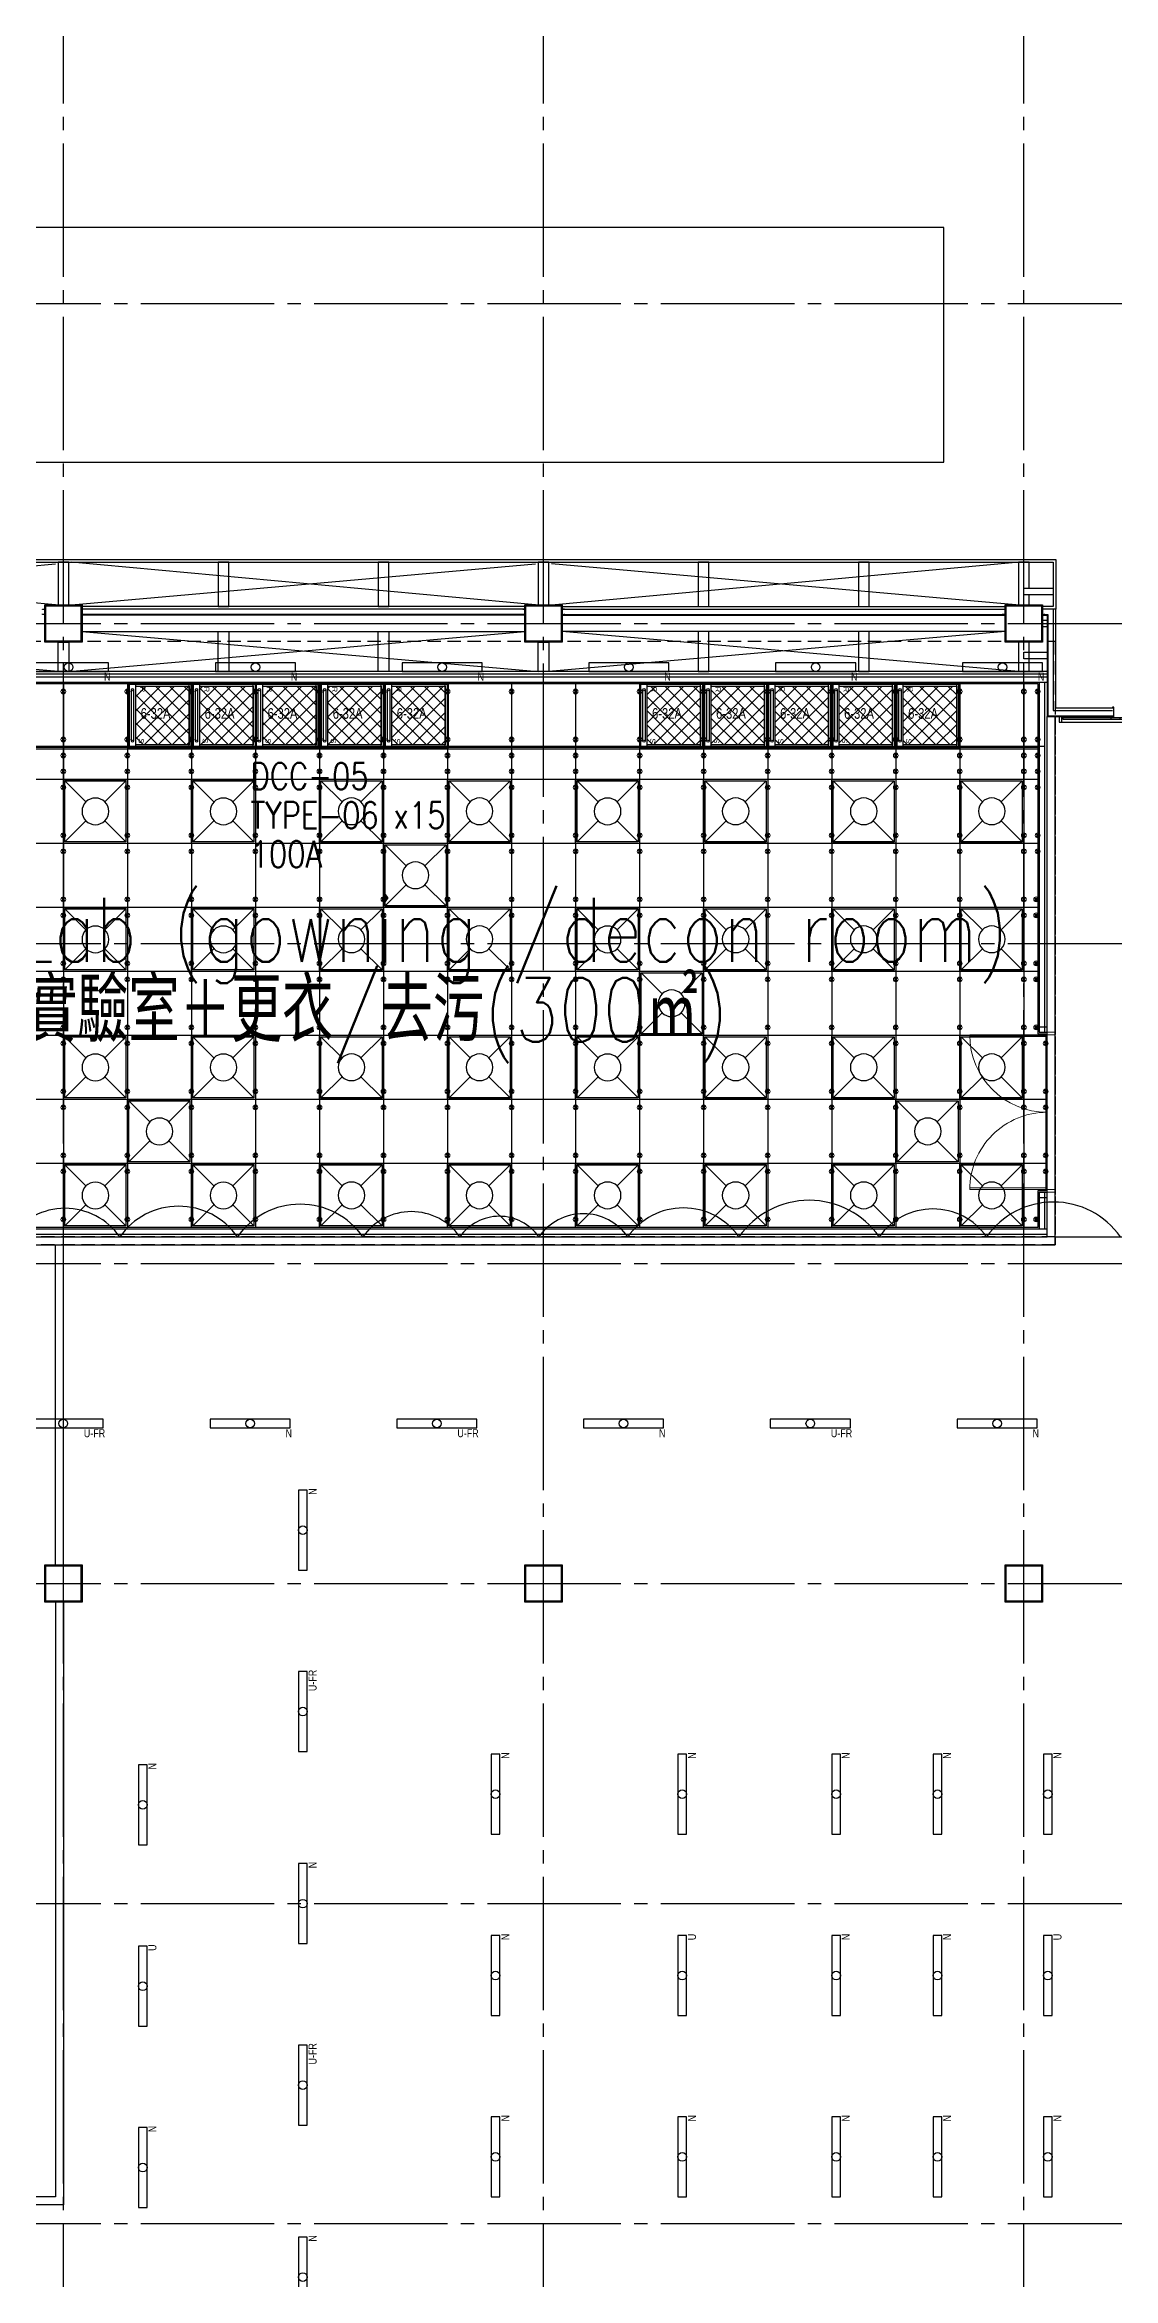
# Model space of a CAD drawing. Header units: millimetres. Extents: x -48783 to 40488, y 6477 to 32964.
# Drawn here: x 18865 to 20868, y 12047 to 16235 of the extents above; entities that cross this region are included whole.
import ezdxf
from ezdxf.enums import TextEntityAlignment as Align

# ---------------------------------------------------------------- set-up
doc = ezdxf.new("R2010")
doc.units = ezdxf.units.MM
doc.header["$LTSCALE"] = 100
doc.linetypes.add('X-N-FAB-L20$0$COL-CEN-LIN', pattern=[3.25, 2.5, -0.25, 0.25, -0.25])
doc.linetypes.add('X-N-FAB-L20$0$HIDDEN', pattern=[0.375, 0.25, -0.125])
for name, color, linetype in [('0-XREF', 7, 'Continuous'), ('188K-SM-03-F1-L20-ARCH-CEIL-Y2257103$0$K-CEIL-3m', 8, 'Continuous'), ('188K-SM-03-F1-L20-ARCH-PA-Y2257103$0$K-岩棉 2hr-單抗-5m', 53, 'Continuous'), ('188K-SM-03-F1-L20-ARCH-PA-Y2257103$0$K-岩棉 2hr-非抗-5m', 53, 'Continuous'), ('188K-SM-03-F1-L20-ARCH-PA-Y2257103$0$K-鋁-單抗-3m', 53, 'Continuous'), ('188K-SM-03-F1-L20-MECH-DCC-Y2257103$0$0-kate-DCC', 1, 'Continuous'), ('188K-SM-03-F1-L20-MECH-DCC-Y2257103$0$0-kate-DCC-TYPE', 7, 'Continuous'), ('188K-SM-03-F1-L20-MECH-DCC-Y2257103$0$00_閥站分組', 1, 'Continuous'), ('188K-SM-06-F1-L20-ELEC-LIGHT-Y2257103$0$E-LIGHT(W)-N', 8, 'Continuous'), ('188K-SM-06-F1-L20-ELEC-LIGHT-Y2257103$0$E-LIGHT(W)-U FR', 8, 'Continuous'), ('188K-SM-06-F1-L20-ELEC-LIGHT-Y2257103$0$E-LIGHT(W)-U XLPE', 8, 'Continuous'), ('188K-SM-06-F1-L20-HVAC-FFU-Y2257103$0$AC-FFU-ULPA', 4, 'Continuous'), ('X-N-FAB-L20$0$04', 8, 'Continuous'), ('X-N-FAB-L20$0$08', 8, 'Continuous'), ('X-N-FAB-L20$0$200K新增範圍', 8, 'Continuous'), ('X-N-FAB-L20$0$A-WALL-IN', 8, 'Continuous'), ('X-N-FAB-L20$0$ASP_4', 8, 'Continuous'), ('X-N-FAB-L20$0$ASP_5', 8, 'Continuous'), ('X-N-FAB-L20$0$BLOCK', 8, 'Continuous'), ('X-N-FAB-L20$0$CCL', 8, 'X-N-FAB-L20$0$COL-CEN-LIN'), ('X-N-FAB-L20$0$COL-S', 8, 'Continuous'), ('X-N-FAB-L20$0$DOOR', 8, 'Continuous'), ('X-N-FAB-L20$0$TXT-CODE', 8, 'Continuous'), ('X-N-FAB-L20$0$TXT-CODE-雲', 8, 'Continuous'), ('X-N-FAB-L20$0$WALL-P', 8, 'Continuous'), ('X-N-FAB-L20$0$WIN-S', 8, 'Continuous')]:
    doc.layers.add(name, color=color, linetype=linetype)
doc.layers.add('188K-SM-03-F1-L20-ARCH-CEIL-Y2257103$0$K-吊點-標準', color=8, linetype='Continuous', lineweight=9)
doc.styles.add('188K-SM-03-F1-L20-MECH-DCC-Y2257103$0$Standard', font='arial.ttf')
doc.styles.add('188K-SM-03-F1-L20-MECH-DCC-Y2257103$0$XFM1Q20-200k$0$12P7-XCM2P10$0$AA-TXT', font='simplex.shx', dxfattribs={"bigfont": 'china.shx'})
doc.styles.add('188K-SM-06-F1-L20-ELEC-LIGHT-Y2257103$0$Standard', font='arial.ttf')
doc.styles.add('X-N-FAB-L20$0$CHINA', font='simplex.shx', dxfattribs={"width": 0.75, "bigfont": 'chineset.shx'})

# ---------------------------------------------------------------- blocks, each defined once
blk = doc.blocks.new('188K-SM-03-F1-L20-ARCH-PA-Y2257103')
at = {"layer": '188K-SM-03-F1-L20-ARCH-PA-Y2257103$0$K-岩棉 2hr-單抗-5m'}
for p, q in [((20728.7, 14920.1), (20728.7, 14383.6)), ((20728.7, 14920.1), (20738.7, 14920.1)), ((20738.7, 14920.1), (20738.7, 14383.6)), ((20728.7, 14393.6), (20743.8, 14393.6)), ((20728.7, 14383.6), (20743.8, 14383.6)), ((20728.7, 14083.6), (20743.8, 14083.6)), ((20728.7, 14083.6), (20728.7, 14015)), ((20728.7, 14073.6), (20743.8, 14073.6)), ((20738.7, 14083.6), (20738.7, 14015)), ((17695.7, 14015), (20743.7, 14015)), ((17695.7, 14005), (20743.7, 14005))]:
    blk.add_line(p, q, dxfattribs=at)
at = {"layer": '188K-SM-03-F1-L20-ARCH-PA-Y2257103$0$K-岩棉 2hr-非抗-5m'}
for p, q in [((17775, 15050.1), (20743.7, 15050.1)), ((17775, 15040.1), (20743.7, 15040.1)), ((20728.7, 15040.1), (20728.7, 14920.1)), ((20738.7, 15040.1), (20738.7, 14920.1))]:
    blk.add_line(p, q, dxfattribs=at)
at = {"layer": '188K-SM-03-F1-L20-ARCH-PA-Y2257103$0$K-鋁-單抗-3m'}
for p, q in [((17940, 14920.1), (20728.7, 14920.1)), ((17940, 14915.1), (20728.7, 14915.1))]:
    blk.add_line(p, q, dxfattribs=at)
blk = doc.blocks.new('*U82')
at = {"ltscale": 600}
blk.add_lwpolyline([(-75, -8.1), (75, -8.1), (75, 8.1), (-75, 8.1)], close=True, dxfattribs=at)
blk.add_circle((0, 0), 8.1, dxfattribs=at)
at = {"style": '188K-SM-06-F1-L20-ELEC-LIGHT-Y2257103$0$Standard', "width": 0.8}
blk.add_text('U-FR', height=15, rotation=360, dxfattribs=at).set_placement((78.5, -18.1), align=Align.MIDDLE_RIGHT)
blk = doc.blocks.new('*U80')
at = {"ltscale": 600}
blk.add_lwpolyline([(75, 8.1), (-75, 8.1), (-75, -8.1), (75, -8.1)], close=True, dxfattribs=at)
blk.add_circle((0, 0), 8.1, dxfattribs=at)
at = {"style": '188K-SM-06-F1-L20-ELEC-LIGHT-Y2257103$0$Standard', "width": 0.8}
blk.add_text('N', height=15, rotation=360, dxfattribs=at).set_placement((78.5, -18.1), align=Align.MIDDLE_RIGHT)
blk = doc.blocks.new('*U95')
at = {"layer": '188K-SM-06-F1-L20-ELEC-LIGHT-Y2257103$0$E-LIGHT(W)-N'}
blk.add_blockref('*U80', (173.2, 8.9), dxfattribs=at)
at = {"layer": '188K-SM-06-F1-L20-ELEC-LIGHT-Y2257103$0$E-LIGHT(W)-U FR'}
blk.add_blockref('*U82', (-176.8, 8.9), dxfattribs=at)
blk = doc.blocks.new('*U96')
at = {"color": 0, "linetype": 'ByBlock', "lineweight": -2, "transparency": 16777216}
for p in [(16800, 0), (17500, 0), (18200, 0)]:
    blk.add_blockref('*U95', p, dxfattribs=at)
blk = doc.blocks.new('*U97')
at = {"layer": '188K-SM-06-F1-L20-ELEC-LIGHT-Y2257103$0$E-LIGHT(W)-N'}
blk.add_blockref('*U80', (-1.8, 8.9), dxfattribs=at)
blk = doc.blocks.new('*U98')
at = {"color": 0, "linetype": 'ByBlock', "lineweight": -2, "transparency": 16777216}
for p in [(1050, 0), (1400, 0), (1750, 0), (2100, 0), (2450, 0), (2800, 0)]:
    blk.add_blockref('*U97', p, dxfattribs=at)
blk = doc.blocks.new('*U110')
at = {"layer": '188K-SM-06-F1-L20-ELEC-LIGHT-Y2257103$0$E-LIGHT(W)-N', "rotation": 90}
blk.add_blockref('*U80', (-8.9, 168.2), dxfattribs=at)
at = {"layer": '188K-SM-06-F1-L20-ELEC-LIGHT-Y2257103$0$E-LIGHT(W)-U FR', "rotation": 90}
blk.add_blockref('*U82', (-8.9, -171.8), dxfattribs=at)
blk = doc.blocks.new('*U109')
at = {"color": 0, "linetype": 'ByBlock', "lineweight": -2, "transparency": 16777216}
for p in [(0, 0), (0, -700), (0, -1400)]:
    blk.add_blockref('*U110', p, dxfattribs=at)
blk = doc.blocks.new('*U81')
at = {"ltscale": 600}
blk.add_lwpolyline([(-75, -8.1), (75, -8.1), (75, 8.1), (-75, 8.1)], close=True, dxfattribs=at)
blk.add_circle((0, 0), 8.1, dxfattribs=at)
at = {"style": '188K-SM-06-F1-L20-ELEC-LIGHT-Y2257103$0$Standard', "width": 0.8}
blk.add_text('U', height=15, rotation=360, dxfattribs=at).set_placement((78.5, -18.1), align=Align.MIDDLE_RIGHT)
blk = doc.blocks.new('188K-SM-06-F1-L20-ELEC-LIGHT-Y2257103')
for name, p in [('*U98', (17861.7, 15059.2)), ('*U96', (2276.7, 13641.1)), ('*U109', (19357.9, 13281.7))]:
    blk.add_blockref(name, p)
at = {"layer": '188K-SM-06-F1-L20-ELEC-LIGHT-Y2257103$0$E-LIGHT(W)-N', "rotation": 90}
for p in [(19710, 12955), (20060, 12955), (20348.3, 12955), (20538.1, 12955), (20745, 12955), (19048.7, 12935), (19710, 12615), (20348.3, 12615), (20538.1, 12615), (19048.7, 12255), (19710, 12275), (20060, 12275), (20348.3, 12275), (20538.1, 12275), (20745, 12275)]:
    blk.add_blockref('*U80', p, dxfattribs=at)
at = {"layer": '188K-SM-06-F1-L20-ELEC-LIGHT-Y2257103$0$E-LIGHT(W)-U XLPE', "rotation": 90}
for p in [(20060, 12615), (20745, 12615), (19048.7, 12595)]:
    blk.add_blockref('*U81', p, dxfattribs=at)
blk = doc.blocks.new('188K-SM-06-F1-L20-HVAC-FFU-Y2257103$0$H-FU-U-12x12')
for p, q in [((423, 777), (28, 1172)), ((777, 777), (1172, 1172)), ((28, 28), (423, 423)), ((1172, 28), (777, 423))]:
    blk.add_line(p, q)
blk.add_lwpolyline([(1172, 28), (1172, 1172), (28, 1172), (28, 28)], close=True)
blk.add_circle((600, 600), 250)
at = {"layer": 'DefPoints'}
blk.add_lwpolyline([(1200, 1200), (0, 1200), (0, 0), (1200, 0)], close=True, dxfattribs=at)
blk = doc.blocks.new('188K-SM-06-F1-L20-HVAC-FFU-Y2257103')
at = {"layer": '188K-SM-06-F1-L20-HVAC-FFU-Y2257103$0$AC-FFU-ULPA', "xscale": -0.09999999999999432, "yscale": 0.09999999999999432, "zscale": 0.09999999999999432}
for p in [(19020, 14737.7), (19260, 14737.7), (19500, 14737.8), (19740, 14737.8), (19980, 14737.7), (20220, 14737.8), (20460, 14737.8), (20700, 14737.8), (19620, 14617.8), (19020, 14497.7), (19260, 14497.7), (19500, 14497.8), (19740, 14497.8), (19980, 14497.7), (20220, 14497.8), (20460, 14497.8), (20700, 14497.8), (20100, 14377.8), (19020, 14257.7), (19260, 14257.7), (19500, 14257.8), (19740, 14257.8), (19980, 14257.7), (20220, 14257.8), (20460, 14257.8), (20700, 14257.8), (19140, 14137.7), (20580, 14137.8), (19020, 14017.7), (19260, 14017.7), (19500, 14017.8), (19740, 14017.8), (19980, 14017.8), (20220, 14017.8), (20460, 14017.8), (20700, 14017.8)]:
    blk.add_blockref('188K-SM-06-F1-L20-HVAC-FFU-Y2257103$0$H-FU-U-12x12', p, dxfattribs=at)
blk = doc.blocks.new('X-N-FAB-L20$0$A$Cc7bb84f0')
at = {"layer": 'X-N-FAB-L20$0$COL-S'}
for points in [[(0, 70), (70, 70), (70, 0), (0, 0)], [(2, 68), (68, 68), (68, 2), (2, 2)]]:
    blk.add_lwpolyline(points, close=True, dxfattribs=at)
blk = doc.blocks.new('X-N-FAB-L20$0$A$C20c95bda')
at = {"layer": 'X-N-FAB-L20$0$CCL'}
for p, q in [((19920, 0), (19920, 9160)), ((20820, 0), (20820, 9160)), ((21720, 0), (21720, 9160)), ((240, 5150), (28330, 5150)), ((240, 4550), (28330, 4550)), ((240, 3950), (28330, 3950)), ((240, 3350), (28330, 3350)), ((240, 2750), (28330, 2750)), ((240, 2150), (28330, 2150)), ((240, 1550), (28330, 1550))]:
    blk.add_line(p, q, dxfattribs=at)
at = {"layer": 'X-N-FAB-L20$0$200K新增範圍'}
for p in [(19885, 4515), (20785, 4515), (21685, 4515), (19885, 2715), (20785, 2715), (21685, 2715)]:
    blk.add_blockref('X-N-FAB-L20$0$A$Cc7bb84f0', p, dxfattribs=at)
blk = doc.blocks.new('X-N-FAB-L20$0$A$C1d07c4d4')
at = {"layer": 'X-N-FAB-L20$0$08'}
for p, q in [((17862.4, 4645), (21477.4, 4645)), ((17862.4, 4640), (21472.4, 4640)), ((19602.4, 4560), (18732.4, 4640)), ((18732.4, 4560), (19602.4, 4636.5)), ((20502.4, 4560), (19632.4, 4640)), ((19632.4, 4560), (20502.4, 4636.5)), ((20532.4, 4560), (21402.4, 4640)), ((21402.4, 4560), (20532.4, 4636.5)), ((21472.4, 4640), (21472.4, 4557)), ((21477.4, 4645), (21477.4, 4552))]:
    blk.add_line(p, q, dxfattribs=at)
for points in [[(19047.4, 4827.5), (21267.4, 4827.5), (21267.4, 5267.5), (19047.4, 5267.5)], [(19607.4, 4560), (19627.4, 4560), (19627.4, 4640), (19607.4, 4640)], [(19907.4, 4557), (19927.4, 4557), (19927.4, 4640), (19907.4, 4640)], [(20207.4, 4557), (20227.4, 4557), (20227.4, 4640), (20207.4, 4640)], [(20507.4, 4560), (20527.4, 4560), (20527.4, 4640), (20507.4, 4640)], [(20807.4, 4557), (20827.4, 4557), (20827.4, 4640), (20807.4, 4640)], [(21107.4, 4557), (21127.4, 4557), (21127.4, 4640), (21107.4, 4640)], [(21472.4, 4578.8), (21417.4, 4578.8), (21417.4, 4591.2), (21472.4, 4591.2)], [(19582.4, 4490), (19582.4, 4560), (19652.4, 4560), (19652.4, 4490)], [(19584.4, 4492), (19584.4, 4558), (19650.4, 4558), (19650.4, 4492)], [(21382.4, 4490), (21382.4, 4560), (21452.4, 4560), (21452.4, 4490)], [(21384.4, 4492), (21384.4, 4558), (21450.4, 4558), (21450.4, 4492)], [(19582.4, 2690), (19582.4, 2760), (19652.4, 2760), (19652.4, 2690)], [(19584.4, 2692), (19584.4, 2758), (19650.4, 2758), (19650.4, 2692)], [(20482.4, 2690), (20482.4, 2760), (20552.4, 2760), (20552.4, 2690)], [(20484.4, 2692), (20484.4, 2758), (20550.4, 2758), (20550.4, 2692)], [(21382.4, 2690), (21382.4, 2760), (21452.4, 2760), (21452.4, 2690)], [(21384.4, 2692), (21384.4, 2758), (21450.4, 2758), (21450.4, 2692)]]:
    blk.add_lwpolyline(points, close=True, dxfattribs=at)
for points in [[(21427.4, 4591.2), (21427.4, 4640), (21407.4, 4640), (21407.4, 4560), (21427.4, 4560), (21427.4, 4578.8)], [(21378.4, 4551), (21378.4, 4552), (21382.4, 4552), (21382.4, 4542), (21378.4, 4542), (21378.4, 4543)]]:
    blk.add_lwpolyline(points, dxfattribs=at)
at = {"layer": 'X-N-FAB-L20$0$ASP_4'}
for points in [[(19578.4, 4551), (19578.4, 4552), (19582.4, 4552), (19582.4, 4542), (19578.4, 4542), (19578.4, 4543)], [(20478.4, 4551), (20478.4, 4552), (20482.4, 4552), (20482.4, 4542), (20478.4, 4542), (20478.4, 4543)], [(20556.4, 4551), (20556.4, 4552), (20552.4, 4552), (20552.4, 4542), (20556.4, 4542), (20556.4, 4543)]]:
    blk.add_lwpolyline(points, dxfattribs=at)
for points in [[(20482.4, 4490), (20482.4, 4560), (20552.4, 4560), (20552.4, 4490)], [(20484.4, 4492), (20484.4, 4558), (20550.4, 4558), (20550.4, 4492)], [(19607.4, 4490), (19627.4, 4490), (19627.4, 4435), (19607.4, 4435)], [(19907.4, 4510), (19927.4, 4510), (19927.4, 4435), (19907.4, 4435)], [(20207.4, 4510), (20227.4, 4510), (20227.4, 4435), (20207.4, 4435)], [(20507.4, 4490), (20527.4, 4490), (20527.4, 4435), (20507.4, 4435)], [(20827.4, 4510), (20807.4, 4510), (20807.4, 4435), (20827.4, 4435)], [(21127.4, 4510), (21107.4, 4510), (21107.4, 4435), (21127.4, 4435)]]:
    blk.add_lwpolyline(points, close=True, dxfattribs=at)
at = {"layer": 'X-N-FAB-L20$0$ASP_5'}
for p, q in [((19607.4, 4435), (18752.4, 4510)), ((19627.4, 4435), (20482.4, 4510)), ((19652.4, 4510), (20507.4, 4435)), ((21382.4, 4510), (20527.4, 4435)), ((21407.4, 4435), (20552.4, 4510))]:
    blk.add_line(p, q, dxfattribs=at)
at = {"layer": 'X-N-FAB-L20$0$WALL-P'}
for p, q in [((20482.4, 4557), (19652.4, 4557)), ((20482.4, 4552), (19652.4, 4552)), ((20482.4, 4542), (19652.4, 4542)), ((20482.4, 4540.7), (19652.4, 4540.7)), ((20552.4, 4557), (21382.4, 4557)), ((20552.4, 4552), (21382.4, 4552)), ((20552.4, 4542), (21382.4, 4542)), ((20552.4, 4540.7), (21382.4, 4540.7)), ((21472.4, 4557), (21452.4, 4557)), ((21477.4, 4552), (21452.4, 4552)), ((21452.4, 4542), (21462.4, 4542)), ((21452.4, 4540.7), (21461.2, 4540.7)), ((21461.2, 4540.7), (21461.2, 4350.8)), ((21462.4, 4542), (21462.4, 4352)), ((21472.4, 4552), (21472.4, 4362)), ((21477.4, 4367), (21477.4, 4552)), ((19652.4, 4510), (20482.4, 4510)), ((21382.4, 4510), (20552.4, 4510)), ((21461.2, 4435), (18492.4, 4435)), ((21461.2, 4430), (18492.4, 4430)), ((21472.4, 4362), (21583.9, 4362)), ((21477.4, 4367), (21583.9, 4367)), ((21461.2, 4350.8), (21583.9, 4350.8)), ((21462.4, 4352), (21583.9, 4352))]:
    blk.add_line(p, q, dxfattribs=at)
for points in [[(19656.4, 4551), (19656.4, 4552), (19652.4, 4552), (19652.4, 4542), (19656.4, 4542), (19656.4, 4543)], [(21456.4, 4551), (21456.4, 4552), (21452.4, 4552), (21452.4, 4542), (21456.4, 4542), (21456.4, 4543)]]:
    blk.add_lwpolyline(points, dxfattribs=at)
for points in [[(21461.2, 4518.8), (21452.4, 4518.8), (21452.4, 4531.2), (21461.2, 4531.2)], [(21427.4, 4490), (21407.4, 4490), (21407.4, 4435), (21427.4, 4435)], [(21461.2, 4458.8), (21417.4, 4458.8), (21417.4, 4471.2), (21461.2, 4471.2)]]:
    blk.add_lwpolyline(points, close=True, dxfattribs=at)
at = {"layer": 'X-N-FAB-L20$0$WIN-S'}
blk.add_line((21488.9, 4339.7), (21885.9, 4339.7), dxfattribs=at)
blk.add_lwpolyline([(21583.9, 4352.3), (21583.9, 4349.8), (21586.4, 4349.8), (21586.4, 4368), (21583.9, 4368), (21583.9, 4365.5)], dxfattribs=at)
for points in [[(21488.9, 4350.8), (21483.9, 4350.8), (21483.9, 4339.7), (21488.9, 4339.7)], [(21597.4, 4344.8), (21491.4, 4344.8), (21491.4, 4348.8), (21597.4, 4348.8)], [(21687.4, 4344.8), (21581.4, 4344.8), (21581.4, 4348.8), (21687.4, 4348.8)]]:
    blk.add_lwpolyline(points, close=True, dxfattribs=at)
blk = doc.blocks.new('X-N-FAB-L20$0$萬用門(22改)-REVISED[26]_1')
at = {"layer": 'X-N-FAB-L20$0$DOOR', "lineweight": 0}
for p, q in [((1368.5, 6015), (1368.5, 6020)), ((1368.5, 6020), (1383.5, 6020)), ((1383.5, 6015), (1368.5, 6015)), ((1383.5, 6020), (1383.5, 6015)), ((1383.5, 6015), (1528.5, 6015)), ((1383.5, 6012), (1383.5, 6015)), ((1528.5, 6012), (1383.5, 6012)), ((1528.5, 6015), (1528.5, 6012)), ((1368.5, 5720), (1368.5, 5725)), ((1368.5, 5725), (1383.5, 5725)), ((1383.5, 5720), (1368.5, 5720)), ((1383.5, 5728), (1528.5, 5728)), ((1383.5, 5725), (1383.5, 5728)), ((1528.5, 5725), (1383.5, 5725)), ((1383.5, 5725), (1383.5, 5720)), ((1528.5, 5728), (1528.5, 5725))]:
    blk.add_line(p, q, dxfattribs=at)
for centre, start, end in [((1383.5, 6015), 270, 0), ((1383.5, 5725), 0, 90)]:
    blk.add_arc(centre, 145, start, end, dxfattribs=at)
blk = doc.blocks.new('X-N-FAB-L20$0$A$C79fe719f')
at = {"layer": 'X-N-FAB-L20$0$WALL-P'}
for points in [[(17340.5, 1597.1), (17340.5, 2197.1)], [(17355.5, 1597.1), (17355.5, 2197.1)], [(17355.5, 1527.1), (17355.5, 397.1), (16397.5, 397.1)], [(17340.5, 1527.1), (17340.5, 412.1), (16397.5, 412.1)]]:
    blk.add_lwpolyline(points, dxfattribs=at)
blk = doc.blocks.new('X-N-FAB-L20')
at = {"layer": 'X-N-FAB-L20$0$04'}
blk.add_lwpolyline([(20758.7, 14000), (21620, 14000)], dxfattribs=at)
at = {"layer": 'X-N-FAB-L20$0$A-WALL-IN', "linetype": 'X-N-FAB-L20$0$HIDDEN'}
for points in [[(15420, 15117), (20758.7, 15117), (20758.7, 14000), (17665, 14000), (17665, 14730)], [(20758.7, 14975.7), (20758.7, 13985), (17665, 13985)]]:
    blk.add_lwpolyline(points, dxfattribs=at)
at = {"layer": 'X-N-FAB-L20$0$A-WALL-IN'}
for points in [[(17666.5, 14729), (17665, 13985), (20758.7, 13985), (20758.7, 14975.7)], [(17681.5, 14729), (17680, 14000), (20743.7, 14000), (20743.7, 14975.7)]]:
    blk.add_lwpolyline(points, dxfattribs=at)
at = {"layer": 'X-N-FAB-L20$0$TXT-CODE-雲'}
blk.add_lwpolyline([(20881, 14000, 0.520567), (20630.3, 14000, 0.520567), (20429.2, 14000, 0.520567), (20166.2, 14000, 0.520567), (19957.9, 14000, 0.520567), (19791.2, 14000, 0.520567), (19643, 14000, 0.520567), (19461.4, 14000, 0.520567), (19226.3, 14000, 0.520567), (19005.7, 14000, 0.520567), (18800.3, 14000, 0.520567), (18646.5, 14000, 0.520567), (18494.2, 14000, 0.520567), (18324.7, 14000, 0.520567), (18140.9, 14000, 0.520567), (17909.4, 14000, 0.520567), (17692, 14000, 0.520567), (17489.2, 14000, 0.520567), (17327.6, 14000, 0.520567), (17153.7, 14000, 0.520567), (16983.5, 14000, 0.520567), (16735.3, 14000, 0.520567), (16553.2, 14000, 0.520567), (16381.8, 14000, 0.520567)], format="xyb", dxfattribs=at)
for name, p in [('X-N-FAB-L20$0$A$C1d07c4d4', (-717.4, 10625)), ('X-N-FAB-L20$0$A$C79fe719f', (1544.5, 11787.9))]:
    blk.add_blockref(name, p)
at = {"layer": 'X-N-FAB-L20$0$BLOCK'}
blk.add_blockref('X-N-FAB-L20$0$A$C20c95bda', (-1020, 10600), dxfattribs=at)
at = {"layer": 'X-N-FAB-L20$0$DOOR', "lineweight": 0, "rotation": 180}
blk.add_blockref('X-N-FAB-L20$0$萬用門(22改)-REVISED[26]_1', (22127.2, 20103.6), dxfattribs=at)
at = {"layer": 'X-N-FAB-L20$0$TXT-CODE', "style": 'X-N-FAB-L20$0$CHINA', "width": 0.8}
for s, p in [('MQC Chemical Lab (gowning /decon room)', (19248.3, 14575.3)), ('化學品檢測實驗室＋更衣/去污(300㎡)', (19248.3, 14425.3))]:
    blk.add_text(s, height=120, dxfattribs=at).set_placement(p, align=Align.MIDDLE_CENTER)
blk = doc.blocks.new('188K-SM-03-F1-L20-ARCH-CEIL-Y2257103$0$A$C2CA95053')
h = blk.add_hatch(color=256)
edge = h.paths.add_edge_path()
edge.add_arc((0, 0), 0.5, 0, 360)
for p, q in [((3.2, 3.2), (-3.2, -3.2)), ((3.2, -3.2), (-3.2, 3.2))]:
    blk.add_line(p, q)
blk.add_lwpolyline([(-1.6, 2.5), (-1.6, -2.5), (1.6, -2.5), (1.6, 2.5)], close=True)
for radius in [4.5, 0.5]:
    blk.add_circle((0, 0), radius)
blk = doc.blocks.new('188K-SM-03-F1-L20-ARCH-CEIL-Y2257103$0$天花板吊點-附調整片 - 3_8_螺桿吊架 100 mm 高調整片-V1-1FL')
blk.add_blockref('188K-SM-03-F1-L20-ARCH-CEIL-Y2257103$0$A$C2CA95053', (0, 0))
blk = doc.blocks.new('188K-SM-03-F1-L20-ARCH-CEIL-Y2257103')
at = {"layer": '188K-SM-03-F1-L20-ARCH-CEIL-Y2257103$0$K-CEIL-3m'}
for p, q in [((18900, 15037.4), (18900, 14017.7)), ((19020, 15037.4), (19020, 14017.7)), ((19140, 15037.4), (19140, 14017.7)), ((19260, 15037.4), (19260, 14017.7)), ((19380, 15037.4), (19380, 14017.7)), ((19500, 15037.4), (19500, 14017.7)), ((19620, 15037.4), (19620, 14017.7)), ((19740, 15037.4), (19740, 14017.7)), ((19860, 15037.4), (19860, 14017.7)), ((19980, 15037.4), (19980, 14017.7)), ((20100, 15037.4), (20100, 14017.7)), ((20220, 15037.4), (20220, 14017.7)), ((20340, 15037.4), (20340, 14017.7)), ((20460, 15037.4), (20460, 14017.7)), ((20580, 15037.4), (20580, 14017.7)), ((20700, 15037.4), (20700, 14017.7)), ((20726, 14917.4), (17792.7, 14917.4)), ((20726, 14857.7), (17792.7, 14857.7)), ((20726, 14737.7), (17792.7, 14737.7)), ((20726, 14617.7), (17698.5, 14617.7)), ((20726, 14497.7), (17698.5, 14497.7)), ((20741, 14377.7), (17698.5, 14377.7)), ((20741, 14257.7), (17698.5, 14257.7)), ((20741, 14137.7), (17698.5, 14137.7)), ((20726, 14017.7), (17698.5, 14017.7))]:
    blk.add_line(p, q, dxfattribs=at)
blk.add_lwpolyline([(17792.7, 15037.4), (20726, 15037.4), (20726, 14380.8), (20741, 14380.8), (20741, 14086.3), (20726, 14086.3), (20726, 14017.7), (17698.5, 14017.7), (17698.5, 14712.2), (17792.7, 14712.2)], close=True, dxfattribs=at)
at = {"layer": '188K-SM-03-F1-L20-ARCH-CEIL-Y2257103$0$K-吊點-標準', "color": 170, "lineweight": 18, "rotation": 179.9999999999997}
for p in [(18900, 15022.4), (19020, 15022.4), (19140, 15022.4), (19260, 15022.4), (19380, 15022.4), (19500, 15022.4), (19620, 15022.4), (19740, 15022.4), (19860, 15022.4), (19980, 15022.4), (20100, 15022.4), (20220, 15022.4), (20340, 15022.4), (20460, 15022.4), (20580, 15022.4), (20700, 15022.4), (20725.9, 15022.4), (18900, 14932.4), (19020, 14932.4), (19140, 14932.4), (19260, 14932.4), (19380, 14932.4), (19500, 14932.4), (19620, 14932.4), (19740, 14932.4), (19860, 14932.4), (19980, 14932.4), (20100, 14932.4), (20220, 14932.4), (20340, 14932.4), (20460, 14932.4), (20580, 14932.4), (20700, 14932.4), (20725.9, 14932.4), (18900, 14902.4), (18900, 14872.7), (19020, 14902.4), (19020, 14872.7), (19140, 14902.4), (19140, 14872.7), (19260, 14902.4), (19260, 14872.7), (19380, 14902.4), (19380, 14872.7), (19500, 14902.4), (19500, 14872.7), (19620, 14902.4), (19620, 14872.7), (19740, 14902.4), (19740, 14872.7), (19860, 14902.4), (19860, 14872.7), (19980, 14902.4), (19980, 14872.7), (20100, 14902.4), (20100, 14872.7), (20220, 14902.4), (20220, 14872.7), (20340, 14902.4), (20340, 14872.7), (20460, 14902.4), (20460, 14872.7), (20580, 14902.4), (20580, 14872.7), (20700, 14902.4), (20700, 14872.7), (20725.9, 14902.4), (20725.9, 14872.7), (18900, 14842.7), (19020, 14842.7), (19140, 14842.7), (19260, 14842.7), (19380, 14842.7), (19500, 14842.7), (19620, 14842.7), (19740, 14842.7), (19860, 14842.7), (19980, 14842.7), (20100, 14842.7), (20220, 14842.7), (20340, 14842.7), (20460, 14842.7), (20580, 14842.7), (20700, 14842.7), (20725.9, 14842.7), (18900, 14752.7), (19020, 14752.7), (19140, 14752.7), (19260, 14752.7), (19380, 14752.7), (19500, 14752.7), (19620, 14752.7), (19740, 14752.7), (19860, 14752.7), (19980, 14752.7), (20100, 14752.7), (20220, 14752.7), (20340, 14752.7), (20460, 14752.7), (20580, 14752.7), (20700, 14752.7), (20725.9, 14752.7), (18900, 14722.7), (19020, 14722.7), (19140, 14722.7), (19260, 14722.7), (19380, 14722.7), (19500, 14722.7), (19620, 14722.7), (19740, 14722.7), (19860, 14722.7), (19980, 14722.7), (20100, 14722.7), (20220, 14722.7), (20340, 14722.7), (20460, 14722.7), (20580, 14722.7), (20700, 14722.7), (20725.9, 14722.7), (18900, 14632.7), (19020, 14632.7), (19140, 14632.7), (19260, 14632.7), (19380, 14632.7), (19500, 14632.7), (19620, 14632.7), (19740, 14632.7), (19860, 14632.7), (19980, 14632.7), (20100, 14632.7), (20220, 14632.7), (20340, 14632.7), (20460, 14632.7), (20580, 14632.7), (20700, 14632.7), (20723.2, 14632.7), (18900, 14602.7), (19020, 14602.7), (19140, 14602.7), (19260, 14602.7), (19380, 14602.7), (19500, 14602.7), (19620, 14602.7), (19740, 14602.7), (19860, 14602.7), (19980, 14602.7), (20100, 14602.7), (20220, 14602.7), (20340, 14602.7), (20460, 14602.7), (20580, 14602.7), (20700, 14602.7), (20723.2, 14602.7), (18900, 14512.7), (19020, 14512.7), (19140, 14512.7), (19260, 14512.7), (19380, 14512.7), (19500, 14512.7), (19620, 14512.7), (19740, 14512.7), (19860, 14512.7), (19980, 14512.7), (20100, 14512.7), (20220, 14512.7), (20340, 14512.7), (20460, 14512.7), (20580, 14512.7), (20700, 14512.7), (20723.2, 14512.7), (18900, 14482.7), (19020, 14482.7), (19140, 14482.7), (19260, 14482.7), (19380, 14482.7), (19500, 14482.7), (19620, 14482.7), (19740, 14482.7), (19860, 14482.7), (19980, 14482.7), (20100, 14482.7), (20220, 14482.7), (20340, 14482.7), (20460, 14482.7), (20580, 14482.7), (20700, 14482.7), (20723.2, 14482.7), (18900, 14392.7), (18900, 14362.7), (19020, 14392.7), (19020, 14362.7), (19140, 14392.7), (19140, 14362.7), (19260, 14392.7), (19260, 14362.7), (19380, 14392.7), (19380, 14362.7), (19500, 14392.7), (19500, 14362.7), (19620, 14392.7), (19620, 14362.7), (19740, 14392.7), (19740, 14362.7), (19860, 14392.7), (19860, 14362.7), (19980, 14392.7), (19980, 14362.7), (20100, 14392.7), (20100, 14362.7), (20220, 14392.7), (20220, 14362.7), (20340, 14392.7), (20340, 14362.7), (20460, 14392.7), (20460, 14362.7), (20580, 14392.7), (20580, 14362.7), (20700, 14392.7), (20700, 14362.7), (20723.2, 14392.7), (20741, 14362.7), (18900, 14272.7), (18900, 14242.7), (19020, 14272.7), (19020, 14242.7), (19140, 14272.7), (19140, 14242.7), (19260, 14272.7), (19260, 14242.7), (19380, 14272.7), (19380, 14242.7), (19500, 14272.7), (19500, 14242.7), (19620, 14272.7), (19620, 14242.7), (19740, 14272.7), (19740, 14242.7), (19860, 14272.7), (19860, 14242.7), (19980, 14272.7), (19980, 14242.7), (20100, 14272.7), (20100, 14242.7), (20220, 14272.7), (20220, 14242.7), (20340, 14272.7), (20340, 14242.7), (20460, 14272.7), (20460, 14242.7), (20580, 14272.7), (20580, 14242.7), (20700, 14272.7), (20700, 14242.7), (20741, 14272.7), (20741, 14242.7), (18900, 14152.7), (19020, 14152.7), (19140, 14152.7), (19260, 14152.7), (19380, 14152.7), (19500, 14152.7), (19620, 14152.7), (19740, 14152.7), (19860, 14152.7), (19980, 14152.7), (20100, 14152.7), (20220, 14152.7), (20340, 14152.7), (20460, 14152.7), (20580, 14152.7), (20700, 14152.7), (20741, 14152.7), (18900, 14122.7), (19020, 14122.7), (19140, 14122.7), (19260, 14122.7), (19380, 14122.7), (19500, 14122.7), (19620, 14122.7), (19740, 14122.7), (19860, 14122.7), (19980, 14122.7), (20100, 14122.7), (20220, 14122.7), (20340, 14122.7), (20460, 14122.7), (20580, 14122.7), (20700, 14122.7), (20741, 14122.7), (18900, 14032.7), (19020, 14032.7), (19140, 14032.7), (19260, 14032.7), (19380, 14032.7), (19500, 14032.7), (19620, 14032.7), (19740, 14032.7), (19860, 14032.7), (19980, 14032.7), (20100, 14032.7), (20220, 14032.7), (20340, 14032.7), (20460, 14032.7), (20580, 14032.7), (20700, 14032.7), (20723.2, 14032.7)]:
    blk.add_blockref('188K-SM-03-F1-L20-ARCH-CEIL-Y2257103$0$天花板吊點-附調整片 - 3_8_螺桿吊架 100 mm 高調整片-V1-1FL', p, dxfattribs=at)
blk = doc.blocks.new('188K-SM-03-F1-L20-MECH-DCC-Y2257103$0$AP6C-TYPE-8-1165x1165-平躺-R')
at = {"layer": '188K-SM-03-F1-L20-MECH-DCC-Y2257103$0$0-kate-DCC'}
h = blk.add_hatch(dxfattribs=at)
h.set_pattern_fill('ANSI37', color=256, scale=150, angle=360, style=0)
h.set_pattern_definition([(45, (-19933.408, -9746.202), (-13.258252, 13.258252), []), (135, (-19933.408, -9746.202), (-13.258252, -13.258252), [])])
h.paths.add_polyline_path([(4.8, 14.2), (115.2, 14.2), (115.2, 114.2), (4.8, 114.2)])
for p, q in [((118.2, 114.2), (1.8, 114.2)), ((118.2, 14.2), (1.8, 14.2)), ((11.8, 10.1), (108.2, 10.1)), ((108.2, 5.9), (11.8, 5.9))]:
    blk.add_line(p, q, dxfattribs=at)
at = {"layer": '188K-SM-03-F1-L20-MECH-DCC-Y2257103$0$0-kate-DCC', "color": 7}
blk.add_lwpolyline([(0, 0), (120, 0), (120, 120), (0, 120)], close=True, dxfattribs=at)
at = {"layer": '188K-SM-03-F1-L20-MECH-DCC-Y2257103$0$0-kate-DCC'}
for points in [[(1.8, 1.8), (118.2, 1.8), (118.2, 118.2), (1.8, 118.2)], [(4.8, 114.2), (115.2, 114.2), (115.2, 14.2), (4.8, 14.2)]]:
    blk.add_lwpolyline(points, close=True, dxfattribs=at)
for centre in [(11.8, 8), (108.2, 8)]:
    blk.add_circle(centre, 2.1, dxfattribs=at)
at = {"layer": '188K-SM-03-F1-L20-MECH-DCC-Y2257103$0$0-kate-DCC', "style": '188K-SM-03-F1-L20-MECH-DCC-Y2257103$0$Standard', "width": 0.9}
for s, p in [('R', (11.2, 26.9)), ('S', (107.6, 24.4))]:
    blk.add_text(s, height=10, dxfattribs=at).set_placement(p, align=Align.MIDDLE_CENTER)
at = {"layer": '188K-SM-03-F1-L20-MECH-DCC-Y2257103$0$0-kate-DCC-TYPE', "style": '188K-SM-03-F1-L20-MECH-DCC-Y2257103$0$Standard', "width": 0.75}
blk.add_text('6-32A', height=20, rotation=90, dxfattribs=at).set_placement((66.2, 23.3))
blk = doc.blocks.new('188K-SM-03-F1-L20-MECH-DCC-Y2257103')
at = {"layer": '188K-SM-03-F1-L20-MECH-DCC-Y2257103$0$0-kate-DCC', "rotation": 270}
for p in [(19021.6, 15037.4), (19141.6, 15037.4), (19259.4, 15037.4), (19381.6, 15037.4), (19501.6, 15037.4), (19980, 15037.4), (20100, 15037.4), (20220, 15037.4), (20340, 15037.4), (20460, 15037.4)]:
    blk.add_blockref('188K-SM-03-F1-L20-MECH-DCC-Y2257103$0$AP6C-TYPE-8-1165x1165-平躺-R', p, dxfattribs=at)
at = {"layer": '188K-SM-03-F1-L20-MECH-DCC-Y2257103$0$00_閥站分組', "style": '188K-SM-03-F1-L20-MECH-DCC-Y2257103$0$XFM1Q20-200k$0$12P7-XCM2P10$0$AA-TXT', "width": 0.8}
for s, p in [('DCC-05', (19251, 14863.7)), ('TYPE-06 x15', (19251, 14790.5)), ('100A', (19251, 14717.3))]:
    blk.add_text(s, height=50, dxfattribs=at).set_placement(p, align=Align.MIDDLE_LEFT)

msp = doc.modelspace()

# ---------------------------------------------------------------- block references
at = {"layer": '0-XREF'}
for name in ['188K-SM-06-F1-L20-ELEC-LIGHT-Y2257103', '188K-SM-03-F1-L20-MECH-DCC-Y2257103', 'X-N-FAB-L20', '188K-SM-03-F1-L20-ARCH-PA-Y2257103', '188K-SM-03-F1-L20-ARCH-CEIL-Y2257103', '188K-SM-06-F1-L20-HVAC-FFU-Y2257103']:
    msp.add_blockref(name, (0, 0), dxfattribs=at)

doc.saveas('drawing.dxf')
